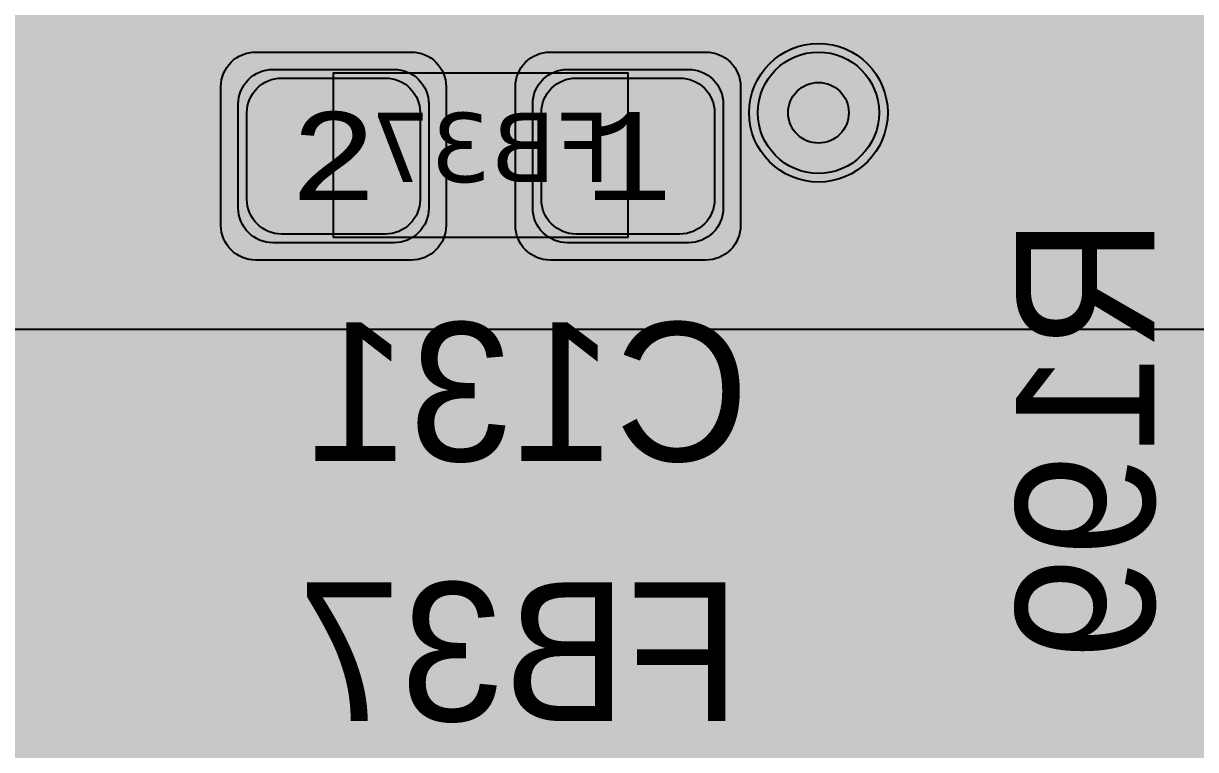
# Model space of a CAD drawing. Extents: x -28 to 199, y -61 to 255.
# Drawn here: x 45.61 to 52.38, y 58.58 to 62.77 of the extents above; entities that cross this region are included whole.
import ezdxf
from ezdxf.enums import TextEntityAlignment as Align

# ---------------------------------------------------------------- set-up
doc = ezdxf.new("R2010")
doc.units = 0
doc.header["$MEASUREMENT"] = 0
for name, color, linetype in [('ASSEMBLY_OUTLINES_BTM', 191, 'CONTINUOUS'), ('ASSEMBLY_PART_NUMBERS_BTM', 191, 'CONTINUOUS'), ('ASSEMBLY_REF_DES_BTM', 191, 'CONTINUOUS'), ('DRILL_DRAWING', 21, 'CONTINUOUS'), ('GENERATED_SILKSCREEN_BTM', 255, 'CONTINUOUS'), ('PART_PADS_SMD_BTM', 10, 'CONTINUOUS'), ('PIN_NUMBERS_BTM', 8, 'CONTINUOUS'), ('PIN_NUMBERS_TOP', 8, 'CONTINUOUS'), ('PLACEMENT_OUTLINES_BTM', 222, 'CONTINUOUS'), ('PLANE_DATA_LAYER_2', 230, 'CONTINUOUS'), ('PLANE_DATA_LAYER_TOP', 150, 'CONTINUOUS'), ('PLANE_SHAPES_LAYER_2', 230, 'CONTINUOUS'), ('PLANE_SHAPES_LAYER_3', 81, 'CONTINUOUS'), ('PLANE_SHAPES_LAYER_TOP', 150, 'CONTINUOUS'), ('SILKSCREEN_OUTLINES_BTM', 211, 'CONTINUOUS'), ('SILKSCREEN_REF_DES_BTM', 211, 'CONTINUOUS'), ('SOLDERMASK_PADS_BTM', 12, 'CONTINUOUS'), ('SOLDERPASTE_PADS_BTM', 12, 'CONTINUOUS'), ('TRACES_LAYER_2', 230, 'CONTINUOUS'), ('TRACES_LAYER_BOTTOM', 10, 'CONTINUOUS'), ('VIA_HOLES_LAYER_2', 30, 'CONTINUOUS'), ('VIA_HOLES_LAYER_3', 30, 'CONTINUOUS'), ('VIA_HOLES_LAYER_BOTTOM', 30, 'CONTINUOUS'), ('VIA_HOLES_LAYER_TOP', 30, 'CONTINUOUS'), ('VIA_PADS_LAYER_2', 230, 'CONTINUOUS'), ('VIA_PADS_LAYER_3', 81, 'CONTINUOUS'), ('VIA_PADS_LAYER_BOTTOM', 10, 'CONTINUOUS'), ('VIA_PADS_LAYER_TOP', 150, 'CONTINUOUS')]:
    doc.layers.add(name, color=color, linetype=linetype)
doc.styles.add('COURIER_NEW', font='COUR.TTF')
doc.styles.add('VERDANA', font='verdana.TTF')
doc.styles.add('VERIBEST_GERBER_0', font='txt')

msp = doc.modelspace()

# ---------------------------------------------------------------- hatches: boundary and pattern name
at = {"layer": 'PLANE_DATA_LAYER_2'}
h = msp.add_hatch(color=256, dxfattribs=at)
h.paths.add_polyline_path([(65.369302, 64.298799, -0.1463683674203885), (65.356784, 64.256954, 0.1463718273861734), (65.25, 63.9, 0.0863646660514256), (65.288214, 63.680414, -0.5191535251375334), (65.216494, 63.578472), (62.153101, 63.578472, 0.1989122151386115), (61.799548, 63.432025), (61.285791, 62.918268, -0.1989133663344686), (61.231909, 62.89595), (59.719998, 62.89595, -0.1989133663344515), (59.666116, 62.918268), (58.656252, 63.928132, 0.1989122151386167), (58.302699, 64.074579), (54.346907, 64.074579, -0.1989133663344758), (54.293025, 64.096897), (41.286369, 77.103553, 0.1989122151386104), (40.932816, 77.25), (38.853893, 77.25, -0.1385740107174436), (38.814013, 77.261269, 1.7877343018547802), (38.814013, 76.238731, -0.1385740107174436), (38.853893, 76.25), (40.694146, 76.25, -0.1989133663344516), (40.748028, 76.227682), (53.754684, 63.221026, 0.1989122151386167), (54.108237, 63.074579), (58.064029, 63.074579, -0.1989133663344758), (58.117911, 63.052261), (59.03997, 62.130202, -0.198909955685367), (59.062288, 62.076321), (59.062288, 62.07632, -0.414213562373095), (58.986088, 62.00012), (53.062481, 62.00012, -0.1989133663344686), (53.008599, 62.022438), (50.684772, 64.346265, 0.1989122151386141), (50.331219, 64.492712), (44.092712, 64.492712, 0.1989122151386104), (43.739159, 64.346265), (42.458985, 63.066091, -0.1650613667127268), (42.415061, 63.044426, 0.3763303779115919), (41.85, 62.4), (41.85, 62.399999, 0.9365272391993972), (43.144426, 62.31506, -0.165064708036731), (43.166091, 62.358985), (44.2775, 63.470394, -0.1989133663344515), (44.331382, 63.492712), (50.092549, 63.492712, -0.1989133663344758), (50.146431, 63.470394), (52.470257, 61.146567, 0.010332030357602), (52.485166, 61.132262, -0.6832300887908375), (52.433557, 61), (52.365446, 61, -0.1989133663344686), (52.311564, 61.022318), (50.775518, 62.558364, -0.0658860954308265), (50.763357, 62.574236, 1.3050575172076655), (49.875764, 61.686643, -0.0658860954308265), (49.891636, 61.674482), (50.436036, 61.130082, -0.198909955685367), (50.458354, 61.076201), (50.458354, 61.0762, -0.414213562373095), (50.382154, 61), (40.8262, 61, -0.414213562373095), (40.75, 61.0762), (40.75, 64.749992, 0.414213562373095), (40.749992, 64.75), (37.3262, 64.75, -0.414213562373095), (37.25, 64.8262), (37.25, 74.499992, 0.414213562373095), (37.249992, 74.5), (35.3262, 74.5, -0.414213562373095), (35.25, 74.5762), (35.25, 78.6738, -0.414213562373095), (35.3262, 78.75), (48.75, 78.749998), (50.46844, 78.749998, -0.1989133663344687), (50.522322, 78.72768), (54.477681, 74.772322, -0.1989099556853841), (54.499999, 74.718441), (54.499999, 68.782922, -0.6681819935815638), (54.369917, 68.729041), (53.022318, 70.07664, -0.198909955685367), (53, 70.130521), (53, 73.858005, -0.1650596066755281), (53.015739, 73.904383, 2.027417443028252), (51.984261, 73.904383, -0.1650596066755281), (52, 73.858005), (52, 69.891852, 0.1989122151386168), (52.146447, 69.538299), (54.477682, 67.207064, -0.198909955685367), (54.5, 67.153183), (54.5, 66.500008, 0.414213562373095), (54.500008, 66.5), (55.153182, 66.5, -0.1989133663344687), (55.207064, 66.477682), (57.163299, 64.521447, 0.1989122151386115), (57.516852, 64.375), (65.293102, 64.375, -0.414213562373095), (65.369302, 64.2988)], flags=0)
h.paths.add_polyline_path([(37.9, 75.25, -0.9999999999999999), (39.1, 75.25, -0.9999999999999999)], flags=0)
h.paths.add_polyline_path([(48.75, 70.75, -0.9999999999999999), (51.75, 70.75, -0.9999999999999999)], flags=0)
at = {"layer": 'PLANE_DATA_LAYER_TOP'}
h = msp.add_hatch(color=256, dxfattribs=at)
h.paths.add_polyline_path([(111.75, 80.8262, -0.414213562373095), (111.6738, 80.75), (109.250008, 80.75, 0.414213562373095), (109.25, 80.749992), (109.25, 74.5762, -0.414213562373095), (109.1738, 74.5), (106.250008, 74.5, 0.414213562373095), (106.25, 74.499992), (106.25, 58.5762, -0.414213562373095), (106.1738, 58.5), (91.260998, 58.5, -0.8191892513055452), (91.231587, 58.646495, 4.980872284116067), (90.768413, 58.646495, -0.8191892513055452), (90.739002, 58.5), (85.627645, 58.5, -0.7052298689045091), (85.579454, 58.635226, 2.806069179206526), (84.820546, 58.635226, -0.7052298689045632), (84.772355, 58.5), (74.738091, 58.5, -0.414213562373095), (74.661891, 58.5762), (74.661891, 58.576202, -0.0845267741895575), (74.666185, 58.60142, 1.1846780877137952), (73.5, 58.8, 0.156168028646284), (73.611557, 58.451541, -0.1561673594429766), (73.625725, 58.407287), (73.625725, 58.407286, -0.1989099556853499), (73.603407, 58.353405), (71.05268, 55.802678, -0.4272207627312284), (70.942589, 55.805111, 1.0451882421740346), (70.094889, 54.957411, -0.2104215113746756), (70.11964, 54.901202), (70.11964, 54.901201, -0.1989099556853499), (70.097322, 54.84732), (67.846595, 52.596593, -0.3664644965078018), (67.748459, 52.588443, 0.6098299178732617), (66.8, 52.1, 0.156168028646284), (66.911557, 51.751541, -0.1561673594429766), (66.925725, 51.707287), (66.925725, 51.707286, -0.198909955685367), (66.903407, 51.653405), (58.272322, 43.02232, -0.1989133663344686), (58.21844, 43.000002), (57.651201, 43.000001, -0.414213562373095), (57.575001, 43.076201), (57.575001, 43.090922, -0.3495987658072757), (57.634162, 43.165193, 8.831212691112645), (57.365839, 43.165192, -0.3496059429713885), (57.425001, 43.090921), (57.425001, 43.0762, -0.414213562373095), (57.348801, 43), (57.250008, 43, 0.414213562373095), (57.25, 42.999992), (57.25, 32.000008, 0.414213562373095), (57.250008, 32), (62.4238, 32, -0.414213562373095), (62.5, 31.9238), (62.5, 21.3262, -0.414213562373095), (62.4238, 21.25), (54.8262, 21.25, -0.414213562373095), (54.75, 21.3262), (54.75, 58.249992, 0.414213562373095), (54.749992, 58.25), (41.0762, 58.25, -0.414213562373095), (41, 58.3262), (41, 64.999992, 0.414213562373095), (40.999992, 65), (35.5762, 65, -0.414213562373095), (35.5, 65.0762), (35.5, 77.6738, -0.414213562373095), (35.5762, 77.75), (37.9, 77.75), (41.644816, 77.749999, -0.097042777552727), (41.673572, 77.744365, 0.1959338524423953), (42.126428, 77.744365, -0.097042777552727), (42.155184, 77.749999), (43.1488, 77.749999, -0.414213562373095), (43.225, 77.673799), (43.225, 77.659079, -0.349598765807256), (43.165839, 77.584808, 8.831237411175364), (43.434161, 77.584808, -0.3495987658072816), (43.375, 77.659079), (43.375, 77.673799, -0.414213562373095), (43.4512, 77.749999), (48.75, 77.749998), (51.46844, 77.749998, -0.1989133663344687), (51.522322, 77.72768), (53.823515, 75.426487, -0.1989099556853327), (53.845833, 75.372606), (53.845833, 75.372605, -0.4447620489809358), (53.761786, 75.29681, 0.4328609731468924), (53.100478, 74.723943, -0.6908505378841184), (52.965252, 74.678868, 5.469559793701535), (53.099522, 74.276058, -0.690854296099147), (53.234748, 74.321132, 0.7057044927876465), (54.3, 74.699999), (54.3, 74.7, 0.0257956084643915), (54.29681, 74.761786, -0.0257922108060338), (54.296405, 74.769632), (54.296405, 74.769634, -0.6681819935815638), (54.426487, 74.823515), (54.47768, 74.772322, -0.198909955685367), (54.499998, 74.718441), (54.499998, 74.71844), (54.5, 66.500008, 0.414213562373095), (54.500008, 66.5), (58.539002, 66.5, -0.8191892513055452), (58.568413, 66.353505, 4.980872284116137), (59.031587, 66.353505, -0.8191892513055452), (59.060998, 66.5), (64.339002, 66.5, -0.8191892513054732), (64.368413, 66.353505, 4.980872284116205), (64.831587, 66.353505, -0.8191892513055452), (64.860998, 66.5), (66.499992, 66.5, 0.414213562373095), (66.5, 66.500008), (66.5, 69.639002, -0.819178711171439), (66.646495, 69.668413, 0.8191874026406359), (67.8, 69.899999), (67.8, 69.900001, 0.8191874026406359), (66.646495, 70.131587, -0.8191787111715169), (66.5, 70.160998), (66.5, 73.539002, -0.8191787111715169), (66.646495, 73.568413, 0.8191874026406359), (67.8, 73.799999), (67.8, 73.800001, 0.8191874026406268), (66.646495, 74.031587, -0.8191787111715887), (66.5, 74.060998), (66.5, 76.139002, -0.819178711171439), (66.646495, 76.168413, 0.6680589136901456), (67.755068, 76.172186, -0.6118675271671993), (67.890295, 76.183455, 2.2763893884955824), (68.127795, 77.0347, -0.3496070428872791), (68.034767, 77.053729), (68.017742, 77.074091, -0.1758758847909364), (68, 77.122969), (68, 81.006368, -0.5692974724252954), (68.112689, 81.073263, 0.3131902069108925), (68.793238, 81.146829, -0.5611690582058941), (68.917195, 81.107388, 1.7916596536806344), (69.634161, 81.834808, -0.3495987658072816), (69.575, 81.909079), (69.575, 81.9238, -0.414213562373095), (69.6512, 82), (70.406367, 82, -0.414213562373095), (70.482567, 81.9238), (70.482567, 81.923799, -0.125487114009819), (70.473263, 81.887311, 1.6845447419885715), (71.526737, 81.887311, -0.1254871140098189), (71.517433, 81.923799), (71.517433, 81.9238, -0.414213562373095), (71.593633, 82), (73.306367, 82, -0.414213562373095), (73.382567, 81.9238), (73.382567, 81.923799, -0.125487114009819), (73.373263, 81.887311, 1.6845447419885604), (74.426737, 81.887311, -0.1254871140098189), (74.417433, 81.923799), (74.417433, 81.9238, -0.414213562373095), (74.493633, 82), (79.206367, 82, -0.414213562373095), (79.282567, 81.9238), (79.282567, 81.923799, -0.125487114009819), (79.273263, 81.887311, 1.6845447419885715), (80.326737, 81.887311, -0.1254871140098189), (80.317433, 81.923799), (80.317433, 81.9238, -0.414213562373095), (80.393633, 82), (82.306367, 82, -0.414213562373095), (82.382567, 81.9238), (82.382567, 81.923799, -0.125487114009819), (82.373263, 81.887311, 1.6845447419885604), (83.426737, 81.887311, -0.1254871140098189), (83.417433, 81.923799), (83.417433, 81.9238, -0.414213562373095), (83.493633, 82), (84.906367, 82, -0.414213562373095), (84.982567, 81.9238), (84.982567, 81.923799, -0.125487114009819), (84.973263, 81.887311, 1.6845447419885715), (86.026737, 81.887311, -0.1254871140098189), (86.017433, 81.923799), (86.017433, 81.9238, -0.414213562373095), (86.093633, 82), (87.206367, 82, -0.414213562373095), (87.282567, 81.9238), (87.282567, 81.923799, -0.125487114009819), (87.273263, 81.887311, 1.6845447419885715), (88.326737, 81.887311, -0.1254871140098189), (88.317433, 81.923799), (88.317433, 81.9238, -0.414213562373095), (88.393633, 82), (89.506367, 82, -0.414213562373095), (89.582567, 81.9238), (89.582567, 81.923799, -0.125487114009819), (89.573263, 81.887311, 1.6845447419885604), (90.626737, 81.887311, -0.1254871140098189), (90.617433, 81.923799), (90.617433, 81.9238, -0.414213562373095), (90.693633, 82), (92.506367, 82, -0.414213562373095), (92.582567, 81.9238), (92.582567, 81.923799, -0.125487114009819), (92.573263, 81.887311, 1.6845447419885604), (93.626737, 81.887311, -0.1254871140098189), (93.617433, 81.923799), (93.617433, 81.9238, -0.414213562373095), (93.693633, 82), (95.006367, 82, -0.414213562373095), (95.082567, 81.9238), (95.082567, 81.923799, -0.125487114009819), (95.073263, 81.887311, 1.6845447419885604), (96.126737, 81.887311, -0.1254871140098189), (96.117433, 81.923799), (96.117433, 81.9238, -0.414213562373095), (96.193633, 82), (98.006367, 82, -0.414213562373095), (98.082567, 81.9238), (98.082567, 81.923799, -0.125487114009819), (98.073263, 81.887311, 1.6845447419885604), (99.126737, 81.887311, -0.1254871140098189), (99.117433, 81.923799), (99.117433, 81.9238, -0.414213562373095), (99.193633, 82), (100.999992, 82, 0.414213562373095), (101, 82.000008), (101, 83.506368, -0.5692974724252954), (101.112689, 83.573263, 1.6845419344154215), (101.112689, 84.626737, -0.5692974724253249), (101, 84.693632), (101, 85.506368, -0.5692974724252954), (101.112689, 85.573263, 0.7482378460620283), (101.926737, 86.387311, -0.1254871140098189), (101.917433, 86.423799), (101.917433, 86.4238, -0.414213562373095), (101.993633, 86.5), (106.499992, 86.5, 0.414213562373095), (106.5, 86.500008), (106.5, 87.806368, -0.5692974724253249), (106.612689, 87.873263, 1.6845419344154215), (106.612689, 88.926737, -0.5692974724252955), (106.5, 88.993632), (106.5, 93.406368, -0.5692974724252954), (106.612689, 93.473263, 0.5692943080699557), (107.5, 94), (107.5, 94.000001, 0.1709766412307431), (107.367539, 94.376043, -0.6297966940639971), (107.426916, 94.5), (108.260758, 94.5, -0.5383921361414342), (108.330801, 94.393793, 1.5163124244314785), (110.169199, 94.393793, -0.5383921361414342), (110.239242, 94.5), (110.4238, 94.5, -0.414213562373095), (110.5, 94.4238), (110.5, 88.264721, -0.1989099556853327), (110.477682, 88.21084), (109.188284, 86.921442, -0.2121765103082068), (109.130525, 86.899223, 0.840199213847622), (108.867796, 85.746754, -0.4719753211119933), (108.901602, 85.634066, 0.1487064000211908), (108.8, 85.300001), (108.8, 85.3, 0.9999999999999999), (110, 85.3, 0.0464115283870988), (109.989705, 85.410671, -0.0464145013318578), (109.988397, 85.424727), (109.988397, 85.424728, -0.4296417848251862), (110.068587, 85.500823, 0.138812761679958), (110.387311, 85.573263, -0.5692974724252954), (110.5, 85.506368), (110.5, 84.578893, -0.1989099556853327), (110.477682, 84.525012), (104.101988, 78.149318, -0.1989133663344686), (104.048106, 78.127), (95.48072, 78.127, 0.1989121654681736), (95.214141, 78.016579), (92.79688, 75.599318, -0.1989133663344686), (92.742998, 75.577), (88.101853, 75.577, -0.2121757463619588), (88.0453, 75.60213, 0.6867435445248404), (87, 75.200001), (87, 75.199999, 0.6867435445248404), (88.0453, 74.79787, -0.2121757463619228), (88.101853, 74.823), (92.93072, 74.823, 0.1989121654681668), (93.197299, 74.933421), (95.61456, 77.350682, -0.1989133663344687), (95.668442, 77.373), (104.235828, 77.373, 0.1989121654681737), (104.502407, 77.483421), (110.369918, 83.350932, -0.6681819935815638), (110.5, 83.297051), (110.5, 82.000008, 0.414213562373095), (110.500008, 82), (111.6738, 82, -0.414213562373095), (111.75, 81.9238)], flags=0)
h.paths.add_polyline_path([(37.9, 75.25, -0.9999999999999999), (39.1, 75.25, -0.9999999999999999)], flags=0)
h.paths.add_polyline_path([(37.9, 76.75, -0.9999999999999999), (39.1, 76.75, -0.9999999999999999)], flags=0)
h.paths.add_polyline_path([(41.9, 62.4, -0.9999999999999999), (43.1, 62.4, -0.9999999999999999)], flags=0)
h.paths.add_polyline_path([(43.1, 71.9, -0.9999999999999999), (44.300000000000004, 71.9, -0.9999999999999999)], flags=0)
h.paths.add_polyline_path([(49.6, 62.25, -0.9999999999999999), (50.800000000000004, 62.25, -0.9999999999999999)], flags=0)
h.paths.add_polyline_path([(49.8, 65.3, -0.9999999999999999), (51, 65.3, -0.9999999999999999)], flags=0)
h.paths.add_polyline_path([(48.75, 70.75, -0.9999999999999999), (51.75, 70.75, -0.9999999999999999)], flags=0)
h.paths.add_polyline_path([(53.1, 65.8, -0.9999999999999999), (54.300000000000004, 65.8, -0.9999999999999999)], flags=0)
h.paths.add_polyline_path([(53.1, 70, -0.9999999999999999), (54.300000000000004, 70, -0.9999999999999999)], flags=0)
h.paths.add_polyline_path([(56.199999999999996, 52.7, -0.9999999999999999), (57.4, 52.7, -0.9999999999999999)], flags=0)
h.paths.add_polyline_path([(56.6, 62.5, -0.9999999999999999), (57.800000000000004, 62.5, -0.9999999999999999)], flags=0)
h.paths.add_polyline_path([(57.449999999999996, 25.95, -0.9999999999999999), (58.65, 25.95, -0.9999999999999999)], flags=0)
h.paths.add_polyline_path([(58.25, 47.25, -0.9999999999999999), (61.25, 47.25, -0.9999999999999999)], flags=0)
h.paths.add_polyline_path([(60.1, 63.5, -0.9999999999999999), (61.300000000000004, 63.5, -0.9999999999999999)], flags=0)
h.paths.add_polyline_path([(61.9, 53.8, -0.9999999999999999), (63.1, 53.8, -0.9999999999999999)], flags=0)
h.paths.add_polyline_path([(63.99999999999999, 52, -0.9999999999999999), (65.19999999999999, 52, -0.9999999999999999)], flags=0)
h.paths.add_polyline_path([(65.10000000000001, 61.5, -0.9999999999999999), (66.3, 61.5, -0.9999999999999999)], flags=0)
h.paths.add_polyline_path([(65.30000000000001, 63.9, -0.9999999999999999), (66.5, 63.9, -0.9999999999999999)], flags=0)
h.paths.add_polyline_path([(66.60000000000001, 65.8, -0.9999999999999999), (67.8, 65.8, -0.9999999999999999)], flags=0)
h.paths.add_polyline_path([(67.4, 67.9, -0.9999999999999999), (68.6, 67.9, -0.9999999999999999)], flags=0)
h.paths.add_polyline_path([(70.9, 76.6, -0.9999999999999999), (72.1, 76.6, -0.9999999999999999)], flags=0)
h.paths.add_polyline_path([(71.80000000000001, 71.2, -0.9999999999999999), (73, 71.2, -0.9999999999999999)], flags=0)
h.paths.add_polyline_path([(71.95, 78.1, -0.9999999999999999), (73.14999999999999, 78.1, -0.9999999999999999)], flags=0)
h.paths.add_polyline_path([(73.60000000000001, 61.7, -0.9999999999999999), (74.8, 61.7, -0.9999999999999999)], flags=0)
h.paths.add_polyline_path([(74.7, 75.2, -0.9999999999999999), (75.89999999999999, 75.2, -0.9999999999999999)], flags=0)
h.paths.add_polyline_path([(77, 79.1, -0.9999999999999999), (78.19999999999999, 79.1, -0.9999999999999999)], flags=0)
h.paths.add_polyline_path([(80.4, 70.75, -0.9999999999999999), (81.6, 70.75, -0.9999999999999999)], flags=0)
h.paths.add_polyline_path([(81.711979, 59.850951, 3.11710032316846), (81.711979, 60.549049, -0.5142243253660422), (81.588021, 60.549049, 3.11710032316846), (81.588021, 59.850951, -0.5142243253660421)], flags=0)
h.paths.add_polyline_path([(83.10000000000001, 71.1, -0.9999999999999999), (84.3, 71.1, -0.9999999999999999)], flags=0)
h.paths.add_polyline_path([(83.4, 76.65, -0.9999999999999999), (84.6, 76.65, -0.9999999999999999)], flags=0)
h.paths.add_polyline_path([(84.9, 67.75, -0.9999999999999999), (86.1, 67.75, -0.9999999999999999)], flags=0)
h.paths.add_polyline_path([(85.10000000000001, 69.85, -0.9999999999999999), (86.3, 69.85, -0.9999999999999999)], flags=0)
h.paths.add_polyline_path([(86, 71.4, -0.9999999999999999), (87.19999999999999, 71.4, -0.9999999999999999)], flags=0)
h.paths.add_polyline_path([(87.226612, 78.223985, -0.5393332197642511), (87.182591, 78.343481, 2.6149685368234787), (86.398499, 78.181255, -0.2671722895712593), (86.436408, 78.115375), (86.436408, 78.115374, -0.237882998012536), (86.405508, 78.054101, 4.55071419752877)], flags=0)
h.paths.add_polyline_path([(86.9, 73.6, -0.9999999999999999), (88.1, 73.6, -0.9999999999999999)], flags=0)
h.paths.add_polyline_path([(87.10000000000001, 61.4, -0.9999999999999999), (88.3, 61.4, -0.9999999999999999)], flags=0)
h.paths.add_polyline_path([(88.60000000000001, 66.35, -0.9999999999999999), (89.8, 66.35, -0.9999999999999999)], flags=0)
h.paths.add_polyline_path([(88.60000000000001, 70.95, -0.9999999999999999), (89.8, 70.95, -0.9999999999999999)], flags=0)
h.paths.add_polyline_path([(90.2, 62.4, -0.9999999999999999), (91.39999999999999, 62.4, -0.9999999999999999)], flags=0)
h.paths.add_polyline_path([(91.9, 67.8, -0.9999999999999999), (93.1, 67.8, -0.9999999999999999)], flags=0)
h.paths.add_polyline_path([(93.10000000000001, 60.2, -0.9999999999999999), (94.3, 60.2, -0.9999999999999999)], flags=0)
h.paths.add_polyline_path([(93.5, 68.4, -0.9999999999999999), (94.69999999999999, 68.4, -0.9999999999999999)], flags=0)
h.paths.add_polyline_path([(94.60000000000001, 75.3, -0.9999999999999999), (95.8, 75.3, -0.9999999999999999)], flags=0)
h.paths.add_polyline_path([(94.7, 65.5, -0.9999999999999999), (95.89999999999999, 65.5, -0.9999999999999999)], flags=0)
h.paths.add_polyline_path([(95.5, 72.6, -0.9999999999999999), (96.69999999999999, 72.6, -0.9999999999999999)], flags=0)
h.paths.add_polyline_path([(96.10000000000001, 61.5, -0.9999999999999999), (97.3, 61.5, -0.9999999999999999)], flags=0)
h.paths.add_polyline_path([(96.30000000000001, 69.8, -0.9999999999999999), (97.5, 69.8, -0.9999999999999999)], flags=0)
h.paths.add_polyline_path([(96.30000000000001, 76.3, -0.9999999999999999), (97.5, 76.3, -0.9999999999999999)], flags=0)
h.paths.add_polyline_path([(98.2, 80.2, -0.9999999999999999), (99.39999999999999, 80.2, -0.9999999999999999)], flags=0)
h.paths.add_polyline_path([(98.9, 72.3, -0.9999999999999999), (100.1, 72.3, -0.9999999999999999)], flags=0)
h.paths.add_polyline_path([(100.10000000000001, 74.7, -0.9999999999999999), (101.3, 74.7, -0.9999999999999999)], flags=0)
h.paths.add_polyline_path([(101.165934, 65.501602, 0.5998704445959449), (102.1, 65.999999), (102.1, 66, 0.8187209481519998), (100.946754, 66.232204, -0.4719693884571701), (100.834066, 66.198398, 0.5430763090114091), (99.908776, 65.802249, -0.6512916037551323), (99.77355, 65.768443, 0.7140536735921964), (98.7, 65.4), (98.7, 65.399996, 0.917844148640831), (99.891224, 65.29775, -0.6512879159984512), (100.02645, 65.331557, 0.5735581643487523), (101.053246, 65.467796, -0.4719693884571702)], flags=0)
h.paths.add_polyline_path([(100.9, 79.2, -0.9999999999999999), (102.1, 79.2, -0.9999999999999999)], flags=0)
h.paths.add_polyline_path([(103.4, 85.5, -0.9999999999999999), (104.6, 85.5, -0.9999999999999999)], flags=0)
h.paths.add_polyline_path([(103.60000000000001, 79.7, -0.9999999999999999), (104.8, 79.7, -0.9999999999999999)], flags=0)
h.paths.add_polyline_path([(104.80000000000001, 71.9, -0.9999999999999999), (106, 71.9, -0.9999999999999999)], flags=0)
h.paths.add_polyline_path([(105.60000000000001, 81.8, -0.9999999999999999), (106.8, 81.8, -0.9999999999999999)], flags=0)
h.paths.add_polyline_path([(107.5, 83.9, -0.9999999999999999), (108.69999999999999, 83.9, -0.9999999999999999)], flags=0)
h.paths.add_polyline_path([(108.25, 91, -0.9999999999999999), (110.25, 91, -0.9999999999999999)], flags=0)
at = {"layer": 'PLANE_SHAPES_LAYER_2'}
msp.add_hatch(color=256, dxfattribs=at).paths.add_polyline_path([(111.75, 80.75), (110, 80.75), (110, 74), (106.25, 74), (106.25, 58.5), (74.75, 58.5), (67.25, 51), (67.25, 23.75), (56.5, 23.75), (56.5, 31.25), (63.5, 31.25), (63.5, 41.5), (56.5, 41.5), (56.5, 61), (40.75, 61), (40.75, 64.75), (37.25, 64.75), (37.25, 74.5), (35.25, 74.5), (35.25, 78.75), (50.5, 78.75), (54.5, 74.75), (54.5, 66.5), (66.5, 66.5), (66.5, 77), (68, 77), (68, 82), (101, 82), (101, 86.5), (106.5, 86.5), (106.5, 94.5), (110.5, 94.5), (110.5, 82), (111.75, 82)], flags=0)
at = {"layer": 'PLANE_SHAPES_LAYER_3'}
msp.add_hatch(color=256, dxfattribs=at).paths.add_polyline_path([(111.75, 80.75), (110, 80.75), (110, 74), (106.25, 74), (106.25, 58.5), (74.75, 58.5), (67.25, 51), (67.25, 23.75), (56.5, 23.75), (56.5, 31.25), (63.5, 31.25), (63.5, 41.5), (56.5, 41.5), (56.5, 61), (40.75, 61), (40.75, 64.75), (37.25, 64.75), (37.25, 74.5), (35.25, 74.5), (35.25, 78.75), (50.5, 78.75), (54.5, 74.75), (54.5, 66.5), (66.5, 66.5), (66.5, 77), (68, 77), (68, 82), (101, 82), (101, 86.5), (106.5, 86.5), (106.5, 94.5), (110.5, 94.5), (110.5, 82), (111.75, 82)], flags=0)
at = {"layer": 'PLANE_SHAPES_LAYER_TOP'}
msp.add_hatch(color=256, dxfattribs=at).paths.add_polyline_path([(111.75, 80.75), (109.25, 80.75), (109.25, 74.5), (106.25, 74.5), (106.25, 58.5), (59.5, 58.5), (59.5, 44.25), (58.25, 43), (54.75, 43), (54.75, 58.25), (41, 58.25), (41, 65), (35.5, 65), (35.5, 77.75), (51.5, 77.75), (54.5, 74.75), (54.5, 66.5), (66.5, 66.5), (66.5, 77), (68, 77), (68, 82), (101, 82), (101, 86.5), (106.5, 86.5), (106.5, 94.5), (110.5, 94.5), (110.5, 82), (111.75, 82)], flags=0)
at = {"layer": 'VIA_HOLES_LAYER_2'}
h = msp.add_hatch(color=256, dxfattribs=at)
edge = h.paths.add_edge_path()
edge.add_arc((50.2, 62.25), 0.175, 0, 360)
at = {"layer": 'VIA_HOLES_LAYER_3'}
h = msp.add_hatch(color=256, dxfattribs=at)
edge = h.paths.add_edge_path()
edge.add_arc((50.2, 62.25), 0.175, 0, 360)
at = {"layer": 'VIA_HOLES_LAYER_BOTTOM'}
h = msp.add_hatch(color=256, dxfattribs=at)
edge = h.paths.add_edge_path()
edge.add_arc((50.2, 62.25), 0.175, 0, 360)
at = {"layer": 'VIA_HOLES_LAYER_TOP'}
h = msp.add_hatch(color=256, dxfattribs=at)
edge = h.paths.add_edge_path()
edge.add_arc((50.2, 62.25), 0.175, 0, 360)

# ---------------------------------------------------------------- linework, layer by layer
at = {"layer": 'ASSEMBLY_OUTLINES_BTM'}
msp.add_lwpolyline([(47.4, 61.53), (47.4, 62.48), (49.1, 62.48), (49.1, 61.53)], close=True, dxfattribs=at)
at = {"layer": 'GENERATED_SILKSCREEN_BTM', "const_width": 0.15}
for points in [[(48.542098, 62.480005, 1.22306e-05), (48.542089, 62.479995), (47.957911, 62.479995, 1.22306e-05), (47.957902, 62.480005), (48.542098, 62.480005)], [(48.533844, 61.529995), (47.966156, 61.529995, 1.1642e-05), (47.966164, 61.530005), (48.533836, 61.530005, 1.1642e-05), (48.533844, 61.529995)]]:
    msp.add_lwpolyline(points, format="xyb", dxfattribs=at)
for points in [[(51.6408, 60.9752), (51.6392, 60.9728), (51.6352, 60.972), (51.6312, 60.9696), (51.6272, 60.9696), (51.4624, 60.9696), (51.4584, 60.9696), (51.456, 60.972), (51.4536, 60.972), (51.4528, 60.9728), (51.452, 60.9736), (51.4496, 60.9752), (51.34, 61.1112), (51.3384, 61.1152), (51.3376, 61.1176), (51.3368, 61.1216), (51.3368, 61.5248), (51.3384, 61.532), (51.3424, 61.536), (51.3472, 61.5408), (51.3528, 61.5424), (52.1208, 61.5424), (52.1272, 61.5408), (52.1312, 61.5368), (52.1336, 61.532), (52.1344, 61.5264), (52.1336, 61.52), (52.1312, 61.5144), (52.1272, 61.5104), (52.1208, 61.5088), (51.7528, 61.5088), (51.7528, 61.1328), (52.1256, 61.0016), (52.1312, 60.9984), (52.1344, 60.9928), (52.1352, 60.9864), (52.1336, 60.9816), (52.1312, 60.9768), (52.1264, 60.9728), (52.1216, 60.9704), (52.1152, 60.972), (51.7424, 61.1032), (51.6408, 60.9752)], [(51.3696, 61.5088), (51.3696, 61.1256), (51.4704, 61.0016), (51.6192, 61.0016), (51.7208, 61.1256), (51.7208, 61.5088), (51.3696, 61.5088)], [(47.3384, 60.2592), (47.3448, 60.2576), (47.3488, 60.2544), (47.3504, 60.2488), (47.3512, 60.2424), (47.3504, 60.2368), (47.3488, 60.2312), (47.3448, 60.2272), (47.3384, 60.2264), (47.0264, 60.2264), (47.0208, 60.2272), (47.016, 60.2312), (47.0136, 60.2368), (47.0128, 60.2424), (47.0136, 60.2488), (47.016, 60.2544), (47.0208, 60.2576), (47.0264, 60.2592), (47.1672, 60.2592), (47.1672, 61.0104), (47.168, 61.016), (47.1704, 61.02), (47.1744, 61.0224), (47.18, 61.0232), (47.184, 61.024), (47.188, 61.024), (47.1912, 61.0224), (47.1944, 61.0192), (47.3504, 60.8), (47.352, 60.7968), (47.3528, 60.7944), (47.3528, 60.7888), (47.3504, 60.784), (47.3464, 60.78), (47.3416, 60.7768), (47.336, 60.7752), (47.3328, 60.7752), (47.3304, 60.776), (47.3264, 60.7808), (47.1984, 60.96), (47.1984, 60.2592), (47.3384, 60.2592)], [(48.8224, 60.2592), (48.8288, 60.2576), (48.8328, 60.2544), (48.8344, 60.2488), (48.8352, 60.2424), (48.8344, 60.2368), (48.8328, 60.2312), (48.8288, 60.2272), (48.8224, 60.2264), (48.5104, 60.2264), (48.5048, 60.2272), (48.5, 60.2312), (48.4976, 60.2368), (48.4968, 60.2424), (48.4976, 60.2488), (48.5, 60.2544), (48.5048, 60.2576), (48.5104, 60.2592), (48.6512, 60.2592), (48.6512, 61.0104), (48.652, 61.016), (48.6544, 61.02), (48.6584, 61.0224), (48.664, 61.0232), (48.668, 61.024), (48.672, 61.024), (48.6752, 61.0224), (48.6784, 61.0192), (48.8344, 60.8), (48.836, 60.7968), (48.8368, 60.7944), (48.8368, 60.7888), (48.8344, 60.784), (48.8304, 60.78), (48.8256, 60.7768), (48.82, 60.7752), (48.8168, 60.7752), (48.8144, 60.776), (48.8104, 60.7808), (48.6824, 60.96), (48.6824, 60.2592), (48.8224, 60.2592)], [(48.068, 60.2296), (48.2032, 60.3392), (48.2056, 60.3408), (48.2072, 60.3432), (48.208, 60.3456), (48.208, 60.348), (48.2072, 60.3536), (48.204, 60.3592), (48.2, 60.3632), (48.1952, 60.3664), (48.1896, 60.3672), (48.184, 60.3656), (48.0536, 60.2592), (47.7952, 60.2592), (47.6704, 60.36), (47.6704, 60.5088), (47.7936, 60.6104), (47.9264, 60.6104), (47.9328, 60.612), (47.9368, 60.6152), (47.9392, 60.6208), (47.94, 60.6264), (47.9392, 60.632), (47.9368, 60.6368), (47.9328, 60.6408), (47.9264, 60.6424), (47.7936, 60.6424), (47.6704, 60.744), (47.6704, 60.8928), (47.7952, 60.9936), (48.0536, 60.9936), (48.184, 60.8872), (48.1896, 60.8856), (48.1952, 60.8864), (48.2, 60.8888), (48.204, 60.8936), (48.2072, 60.8984), (48.208, 60.904), (48.208, 60.9072), (48.2072, 60.9096), (48.2056, 60.912), (48.2032, 60.9136), (48.068, 61.0232), (48.0656, 61.024), (48.0632, 61.0248), (48.0624, 61.0256), (48.0592, 61.0264), (47.7896, 61.0264), (47.7856, 61.0256), (47.784, 61.0248), (47.7824, 61.024), (47.7792, 61.0232), (47.644, 60.9136), (47.6416, 60.9096), (47.6408, 60.9064), (47.6392, 60.904), (47.6384, 60.9008), (47.6384, 60.736), (47.6392, 60.7336), (47.6408, 60.728), (47.6416, 60.724), (47.644, 60.7224), (47.7616, 60.6264), (47.644, 60.5304), (47.6432, 60.5288), (47.6416, 60.5272), (47.6408, 60.5264), (47.6408, 60.5248), (47.6392, 60.5192), (47.6384, 60.5168), (47.6384, 60.352), (47.6392, 60.348), (47.6408, 60.3448), (47.6416, 60.3416), (47.644, 60.3392), (47.7792, 60.2296), (47.7824, 60.228), (47.7832, 60.2272), (47.7856, 60.2272), (47.7864, 60.2264), (47.7872, 60.2264), (47.7896, 60.2264), (48.0592, 60.2264), (48.0624, 60.2272), (48.0656, 60.228), (48.068, 60.2296)], [(49.5504, 60.2296), (49.6848, 60.3392), (49.6888, 60.3416), (49.6896, 60.3448), (49.6912, 60.348), (49.692, 60.352), (49.692, 60.9008), (49.6912, 60.9048), (49.6896, 60.908), (49.688, 60.9096), (49.6872, 60.9112), (49.6856, 60.9136), (49.5504, 61.0232), (49.548, 61.024), (49.5456, 61.0248), (49.5448, 61.0256), (49.5416, 61.0264), (49.272, 61.0264), (49.268, 61.0256), (49.2664, 61.0248), (49.264, 61.024), (49.2616, 61.0232), (49.1264, 60.9136), (49.1232, 60.9096), (49.1216, 60.9032), (49.1224, 60.8984), (49.124, 60.8944), (49.1264, 60.8912), (49.1304, 60.888), (49.1344, 60.8856), (49.1384, 60.8848), (49.1424, 60.8848), (49.1456, 60.8872), (49.2776, 60.9936), (49.536, 60.9936), (49.6592, 60.8928), (49.6592, 60.36), (49.536, 60.2592), (49.2776, 60.2592), (49.1456, 60.3656), (49.1424, 60.3672), (49.1384, 60.368), (49.1344, 60.3672), (49.1304, 60.3648), (49.1264, 60.3616), (49.124, 60.3576), (49.1224, 60.3528), (49.1216, 60.348), (49.1232, 60.3432), (49.1264, 60.3392), (49.2616, 60.2296), (49.2648, 60.228), (49.2656, 60.2272), (49.268, 60.2272), (49.2688, 60.2264), (49.2696, 60.2264), (49.272, 60.2264), (49.5416, 60.2264), (49.5448, 60.2272), (49.548, 60.228), (49.5504, 60.2296)], [(52.104, 60.6704), (52.1056, 60.6768), (52.1088, 60.68), (52.1144, 60.6824), (52.1208, 60.6832), (52.1264, 60.6824), (52.132, 60.68), (52.136, 60.6768), (52.1368, 60.6704), (52.1368, 60.3584), (52.136, 60.3528), (52.132, 60.348), (52.1264, 60.3456), (52.1208, 60.3448), (52.1144, 60.3456), (52.1088, 60.348), (52.1056, 60.3528), (52.104, 60.3584), (52.104, 60.4992), (51.3528, 60.4992), (51.3472, 60.5), (51.3432, 60.5024), (51.3408, 60.5064), (51.34, 60.512), (51.3392, 60.516), (51.3392, 60.52), (51.3408, 60.5232), (51.344, 60.5264), (51.5632, 60.6824), (51.5688, 60.6848), (51.5744, 60.6848), (51.5792, 60.6824), (51.5832, 60.6784), (51.5864, 60.6736), (51.588, 60.668), (51.588, 60.6648), (51.5864, 60.6624), (51.5848, 60.66), (51.5824, 60.6584), (51.4032, 60.5304), (52.104, 60.5304), (52.104, 60.6704)], [(52.1336, 59.916), (52.024, 60.0504), (52.02, 60.0544), (52.0152, 60.0552), (52.0096, 60.0544), (52.004, 60.0512), (52, 60.048), (51.9968, 60.0424), (51.996, 60.0376), (51.9976, 60.032), (52.104, 59.9016), (52.104, 59.6432), (52.0032, 59.5184), (51.716, 59.5184), (51.804, 59.6272), (51.8056, 59.6304), (51.8064, 59.6312), (51.8072, 59.6336), (51.8072, 59.6368), (51.8072, 59.9064), (51.8072, 59.9096), (51.8056, 59.9144), (51.804, 59.916), (51.6952, 60.0504), (51.6944, 60.052), (51.6928, 60.0536), (51.6904, 60.0552), (51.6848, 60.0568), (51.6816, 60.0576), (51.4624, 60.0576), (51.4584, 60.0568), (51.4552, 60.0552), (51.4528, 60.0536), (51.452, 60.052), (51.4496, 60.0504), (51.34, 59.916), (51.3392, 59.9128), (51.3384, 59.9104), (51.3376, 59.9096), (51.3368, 59.9064), (51.3368, 59.6368), (51.3376, 59.6336), (51.3376, 59.6328), (51.3384, 59.632), (51.3392, 59.6296), (51.34, 59.6264), (51.4496, 59.492), (51.4536, 59.4896), (51.4568, 59.4888), (51.4592, 59.4872), (51.4624, 59.4864), (52.0112, 59.4864), (52.0136, 59.4872), (52.0192, 59.4888), (52.0208, 59.4896), (52.024, 59.492), (52.1336, 59.6264), (52.1352, 59.6304), (52.136, 59.6312), (52.136, 59.6328), (52.1368, 59.6344), (52.1368, 59.6352), (52.1368, 59.6368), (52.1368, 59.9064), (52.136, 59.9096), (52.1352, 59.9128), (52.1336, 59.916)], [(51.4704, 60.0248), (51.6736, 60.0248), (51.7752, 59.9016), (51.7752, 59.6432), (51.6736, 59.5184), (51.4704, 59.5184), (51.3696, 59.6432), (51.3696, 59.9016), (51.4704, 60.0248)], [(47.2636, 58.7504), (47.2652, 58.7448), (47.2644, 58.7392), (47.2612, 58.7344), (47.2564, 58.7312), (47.2508, 58.7296), (47.2452, 58.7288), (47.2404, 58.7304), (47.2364, 58.7352), (46.8052, 59.5024), (46.8036, 59.5064), (46.8036, 59.5096), (46.8036, 59.5128), (46.8052, 59.516), (46.8076, 59.5208), (46.8108, 59.524), (46.8148, 59.5256), (46.8188, 59.5264), (47.3588, 59.5264), (47.3644, 59.5248), (47.3692, 59.5208), (47.3716, 59.516), (47.3724, 59.5096), (47.3716, 59.504), (47.3692, 59.4984), (47.3644, 59.4944), (47.3588, 59.4936), (46.846, 59.4936), (47.2636, 58.7504)], [(47.9884, 58.7296), (48.1236, 58.8392), (48.126, 58.8408), (48.1276, 58.8432), (48.1284, 58.8456), (48.1284, 58.848), (48.1276, 58.8536), (48.1244, 58.8592), (48.1204, 58.8632), (48.1156, 58.8664), (48.11, 58.8672), (48.1044, 58.8656), (47.974, 58.7592), (47.7156, 58.7592), (47.5908, 58.86), (47.5908, 59.0088), (47.714, 59.1104), (47.8468, 59.1104), (47.8532, 59.112), (47.8572, 59.1152), (47.8596, 59.1208), (47.8604, 59.1264), (47.8596, 59.132), (47.8572, 59.1368), (47.8532, 59.1408), (47.8468, 59.1424), (47.714, 59.1424), (47.5908, 59.244), (47.5908, 59.3928), (47.7156, 59.4936), (47.974, 59.4936), (48.1044, 59.3872), (48.11, 59.3856), (48.1156, 59.3864), (48.1204, 59.3888), (48.1244, 59.3936), (48.1276, 59.3984), (48.1284, 59.404), (48.1284, 59.4072), (48.1276, 59.4096), (48.126, 59.412), (48.1236, 59.4136), (47.9884, 59.5232), (47.986, 59.524), (47.9836, 59.5248), (47.9828, 59.5256), (47.9796, 59.5264), (47.71, 59.5264), (47.706, 59.5256), (47.7044, 59.5248), (47.7028, 59.524), (47.6996, 59.5232), (47.5644, 59.4136), (47.562, 59.4096), (47.5612, 59.4064), (47.5596, 59.404), (47.5588, 59.4008), (47.5588, 59.236), (47.5596, 59.2336), (47.5612, 59.228), (47.562, 59.224), (47.5644, 59.2224), (47.682, 59.1264), (47.5644, 59.0304), (47.5636, 59.0288), (47.562, 59.0272), (47.5612, 59.0264), (47.5612, 59.0248), (47.5596, 59.0192), (47.5588, 59.0168), (47.5588, 58.852), (47.5596, 58.848), (47.5612, 58.8448), (47.562, 58.8416), (47.5644, 58.8392), (47.6996, 58.7296), (47.7028, 58.728), (47.7036, 58.7272), (47.706, 58.7272), (47.7068, 58.7264), (47.7076, 58.7264), (47.71, 58.7264), (47.9796, 58.7264), (47.9828, 58.7272), (47.986, 58.728), (47.9884, 58.7296)], [(48.3412, 59.4064), (48.4444, 59.5208), (48.45, 59.5248), (48.4556, 59.5264), (48.8708, 59.5264), (48.8764, 59.5248), (48.8812, 59.5208), (48.8852, 59.516), (48.8868, 59.5104), (48.8868, 59.1608), (48.8868, 59.1584), (48.8868, 59.156), (48.8868, 58.7424), (48.8852, 58.7368), (48.8812, 58.7312), (48.8764, 58.7272), (48.8708, 58.7264), (48.4508, 58.7264), (48.3196, 58.8408), (48.3164, 58.8456), (48.3148, 58.852), (48.3148, 59.0232), (48.4324, 59.156), (48.3484, 59.2232), (48.346, 59.2264), (48.3436, 59.2304), (48.342, 59.2344), (48.3412, 59.2368), (48.3412, 59.4064)], [(48.8532, 59.4936), (48.4636, 59.4936), (48.374, 59.3936), (48.374, 59.2456), (48.4628, 59.1744), (48.8532, 59.1744), (48.8532, 59.4936)], [(49.0868, 59.4936), (49.0812, 59.4952), (49.0764, 59.4984), (49.074, 59.504), (49.0732, 59.5096), (49.074, 59.516), (49.0764, 59.5208), (49.0812, 59.5248), (49.0868, 59.5264), (49.6268, 59.5264), (49.6324, 59.5248), (49.6372, 59.5208), (49.6412, 59.516), (49.6428, 59.5104), (49.6428, 58.7424), (49.6412, 58.7368), (49.6372, 58.732), (49.6324, 58.7296), (49.6268, 58.7288), (49.6204, 58.7296), (49.6148, 58.732), (49.6108, 58.7368), (49.6092, 58.7424), (49.6092, 59.1464), (49.2468, 59.1464), (49.2412, 59.1472), (49.2364, 59.1512), (49.234, 59.1568), (49.2332, 59.1624), (49.234, 59.168), (49.2364, 59.1736), (49.2412, 59.1776), (49.2468, 59.1792), (49.6092, 59.1792), (49.6092, 59.4936), (49.0868, 59.4936)], [(52.1336, 59.16), (52.024, 59.2944), (52.02, 59.2984), (52.0152, 59.2992), (52.0096, 59.2984), (52.004, 59.2952), (52, 59.292), (51.9968, 59.2864), (51.996, 59.2816), (51.9976, 59.276), (52.104, 59.1456), (52.104, 58.8872), (52.0032, 58.7624), (51.716, 58.7624), (51.804, 58.8712), (51.8056, 58.8744), (51.8064, 58.8752), (51.8072, 58.8776), (51.8072, 58.8808), (51.8072, 59.1504), (51.8072, 59.1536), (51.8056, 59.1584), (51.804, 59.16), (51.6952, 59.2944), (51.6944, 59.296), (51.6928, 59.2976), (51.6904, 59.2992), (51.6848, 59.3008), (51.6816, 59.3016), (51.4624, 59.3016), (51.4584, 59.3008), (51.4552, 59.2992), (51.4528, 59.2976), (51.452, 59.296), (51.4496, 59.2944), (51.34, 59.16), (51.3392, 59.1568), (51.3384, 59.1544), (51.3376, 59.1536), (51.3368, 59.1504), (51.3368, 58.8808), (51.3376, 58.8776), (51.3376, 58.8768), (51.3384, 58.876), (51.3392, 58.8736), (51.34, 58.8704), (51.4496, 58.736), (51.4536, 58.7336), (51.4568, 58.7328), (51.4592, 58.7312), (51.4624, 58.7304), (52.0112, 58.7304), (52.0136, 58.7312), (52.0192, 58.7328), (52.0208, 58.7336), (52.024, 58.736), (52.1336, 58.8704), (52.1352, 58.8744), (52.136, 58.8752), (52.136, 58.8768), (52.1368, 58.8784), (52.1368, 58.8792), (52.1368, 58.8808), (52.1368, 59.1504), (52.136, 59.1536), (52.1352, 59.1568), (52.1336, 59.16)], [(51.4704, 59.2688), (51.6736, 59.2688), (51.7752, 59.1456), (51.7752, 58.8872), (51.6736, 58.7624), (51.4704, 58.7624), (51.3696, 58.8872), (51.3696, 59.1456), (51.4704, 59.2688)], [(48.8532, 59.1416), (48.4644, 59.1416), (48.3468, 59.0096), (48.3468, 58.8592), (48.4628, 58.7592), (48.8532, 58.7592), (48.8532, 59.1416)]]:
    msp.add_lwpolyline(points, dxfattribs=at)
at = {"layer": 'PART_PADS_SMD_BTM'}
for points in [[(47.95, 61.7, -0.4142135624), (47.75, 61.5), (47.05, 61.5, -0.4142135624), (46.85, 61.7), (46.85, 62.3, -0.4142135624), (47.05, 62.5), (47.75, 62.5, -0.4142135624), (47.95, 62.3)], [(49.65, 61.7, -0.4142135624), (49.45, 61.5), (48.75, 61.5, -0.4142135624), (48.55, 61.7), (48.55, 62.3, -0.4142135624), (48.75, 62.5), (49.45, 62.5, -0.4142135624), (49.65, 62.3)]]:
    msp.add_lwpolyline(points, format="xyb", close=True, dxfattribs=at)
at = {"layer": 'PLACEMENT_OUTLINES_BTM'}
msp.add_lwpolyline([(47.4, 61.53), (47.4, 62.48), (49.1, 62.48), (49.1, 61.53)], close=True, dxfattribs=at)
at = {"layer": 'PLANE_SHAPES_LAYER_2'}
msp.add_lwpolyline([(56.5, 41.5), (56.5, 61), (40.75, 61), (40.75, 64.75), (37.25, 64.75), (37.25, 74.5), (35.25, 74.5), (35.25, 78.75), (50.5, 78.75), (54.5, 74.75), (54.5, 66.5), (66.5, 66.5)], dxfattribs=at)
at = {"layer": 'PLANE_SHAPES_LAYER_3'}
msp.add_lwpolyline([(56.5, 41.5), (56.5, 61), (40.75, 61), (40.75, 64.75), (37.25, 64.75), (37.25, 74.5), (35.25, 74.5), (35.25, 78.75), (50.5, 78.75), (54.5, 74.75), (54.5, 66.5), (66.5, 66.5)], dxfattribs=at)
at = {"layer": 'SILKSCREEN_OUTLINES_BTM'}
msp.add_lwpolyline([(47.4, 61.53), (47.4, 62.48), (49.1, 62.48), (49.1, 61.53)], close=True, dxfattribs=at)
at = {"layer": 'SOLDERMASK_PADS_BTM'}
for points in [[(48.05, 61.6, -0.4142135624), (47.85, 61.4), (46.95, 61.4, -0.4142135624), (46.75, 61.6), (46.75, 62.4, -0.4142135624), (46.95, 62.6), (47.85, 62.6, -0.4142135624), (48.05, 62.4)], [(49.75, 61.6, -0.4142135624), (49.55, 61.4), (48.65, 61.4, -0.4142135624), (48.45, 61.6), (48.45, 62.4, -0.4142135624), (48.65, 62.6), (49.55, 62.6, -0.4142135624), (49.75, 62.4)]]:
    msp.add_lwpolyline(points, format="xyb", close=True, dxfattribs=at)
at = {"layer": 'SOLDERPASTE_PADS_BTM'}
for points in [[(47.9, 61.75, -0.4142135624), (47.7, 61.55), (47.1, 61.55, -0.4142135624), (46.9, 61.75), (46.9, 62.25, -0.4142135624), (47.1, 62.45), (47.7, 62.45, -0.4142135624), (47.9, 62.25)], [(49.6, 61.75, -0.4142135624), (49.4, 61.55), (48.8, 61.55, -0.4142135624), (48.6, 61.75), (48.6, 62.25, -0.4142135624), (48.8, 62.45), (49.4, 62.45, -0.4142135624), (49.6, 62.25)]]:
    msp.add_lwpolyline(points, format="xyb", close=True, dxfattribs=at)
at = {"layer": 'TRACES_LAYER_2'}
for points, const_width in [([(101.5, 66), (101.5, 65.05759), (100.939809, 64.497399), (74.576238, 64.497399), (72.4798, 62.400961), (72.463998, 62.400961), (72.463996, 62.400963), (64.363154, 62.400963), (63.462311, 61.50012), (52.823811, 61.50012), (50.331219, 63.992712), (44.092712, 63.992712), (42.5, 62.4)], 0.5), ([(50.2, 62.25), (52.349404, 60.100596), (66.199528, 60.100596), (69.911981, 56.388143)], 0.75)]:
    msp.add_lwpolyline(points, dxfattribs=dict(at, const_width=const_width))
at = {"layer": 'TRACES_LAYER_BOTTOM'}
for points, const_width in [([(47.4, 62), (47.4, 62.8), (47.55, 62.95), (47.55, 64)], 0.5), ([(50.2, 62.25), (50.887347, 62.937347), (51.287347, 62.937347), (52.1, 63.75), (52.15, 63.75)], 0.75), ([(50.2, 62.25), (50.2, 62.025), (50.175, 62), (49.1, 62)], 0.75), ([(81.1, 60.2), (71.549091, 60.2), (61.39406, 50.044969), (57.421509, 50.044969), (55.268179, 52.198299), (55.268179, 56.601937), (52.266637, 59.603479), (48.181623, 59.603479), (44.308144, 55.73), (42.55, 55.73)], 0.35)]:
    msp.add_lwpolyline(points, dxfattribs=dict(at, const_width=const_width))
at = {"layer": 'VIA_HOLES_LAYER_2'}
msp.add_circle((50.2, 62.25), 0.175, dxfattribs=at)
at = {"layer": 'VIA_HOLES_LAYER_3'}
msp.add_circle((50.2, 62.25), 0.175, dxfattribs=at)
at = {"layer": 'VIA_HOLES_LAYER_BOTTOM'}
msp.add_circle((50.2, 62.25), 0.175, dxfattribs=at)
at = {"layer": 'VIA_HOLES_LAYER_TOP'}
msp.add_circle((50.2, 62.25), 0.175, dxfattribs=at)
at = {"layer": 'VIA_PADS_LAYER_2'}
msp.add_circle((50.2, 62.25), 0.4, dxfattribs=at)
at = {"layer": 'VIA_PADS_LAYER_3'}
msp.add_circle((50.2, 62.25), 0.4, dxfattribs=at)
at = {"layer": 'VIA_PADS_LAYER_BOTTOM'}
msp.add_circle((50.2, 62.25), 0.35, dxfattribs=at)
at = {"layer": 'VIA_PADS_LAYER_TOP'}
msp.add_circle((50.2, 62.25), 0.35, dxfattribs=at)

# ---------------------------------------------------------------- texts
at = {"layer": 'ASSEMBLY_PART_NUMBERS_BTM', "style": 'VERIBEST_GERBER_0', "text_generation_flag": 2}
for s, p in [('TLV3701QDBVRG4Q1', (60.5, 63.54)), ('CL10B104KB8SFNC', (48.25, 63.46)), ('ERJ-3EKF4642V', (70, 62.46)), ('ERJ-3EKF3403V', (58.75, 61.96)), ('ERJ-3EKF1022V', (63.75, 61.96)), ('CL21B225KOFNNNE', (48.5, 61.46)), ('ERJ-3EKF1022V', (63.75, 59.96)), ('MMZ1608A182B', (48.25, 59.46)), ('ERJ-3EKF1022V', (70, 59.46))]:
    msp.add_text(s, height=2.032, dxfattribs=at).set_placement(p, align=Align.TOP_LEFT)
msp.add_text('ERJ-6GEYJ751V', height=2.032, rotation=90, dxfattribs=at).set_placement((47.29, 60.75), align=Align.TOP_LEFT)
at = {"layer": 'ASSEMBLY_REF_DES_BTM', "style": 'VERDANA', "text_generation_flag": 2}
msp.add_text('FB37', height=0.4, dxfattribs=at).set_placement((49, 62.25), align=Align.TOP_LEFT)
at = {"layer": 'DRILL_DRAWING', "style": 'VERIBEST_GERBER_0'}
msp.add_text('A', height=2, dxfattribs=at).set_placement((50.2, 62.25), align=Align.MIDDLE_CENTER)
at = {"layer": 'PIN_NUMBERS_BTM', "style": 'COURIER_NEW'}
for s, p in [('2', (47.4, 62)), ('1', (49.1, 62))]:
    msp.add_text(s, height=0.508, dxfattribs=at).set_placement(p, align=Align.MIDDLE_CENTER)
at = {"layer": 'PIN_NUMBERS_TOP', "style": 'COURIER_NEW'}
for s, p in [('2', (47.4, 62)), ('1', (49.1, 62))]:
    msp.add_text(s, height=0.508, dxfattribs=at).set_placement(p, align=Align.MIDDLE_CENTER)
at = {"layer": 'SILKSCREEN_REF_DES_BTM', "style": 'VERIBEST_GERBER_0', "text_generation_flag": 2}
msp.add_text('R199', height=0.8, rotation=90, dxfattribs=at).set_placement((51.34, 61.65), align=Align.TOP_LEFT)
for s, p in [('C131', (49.8, 61.04)), ('FB37', (49.75, 59.54))]:
    msp.add_text(s, height=0.8, dxfattribs=at).set_placement(p, align=Align.TOP_LEFT)

doc.saveas('drawing.dxf')
